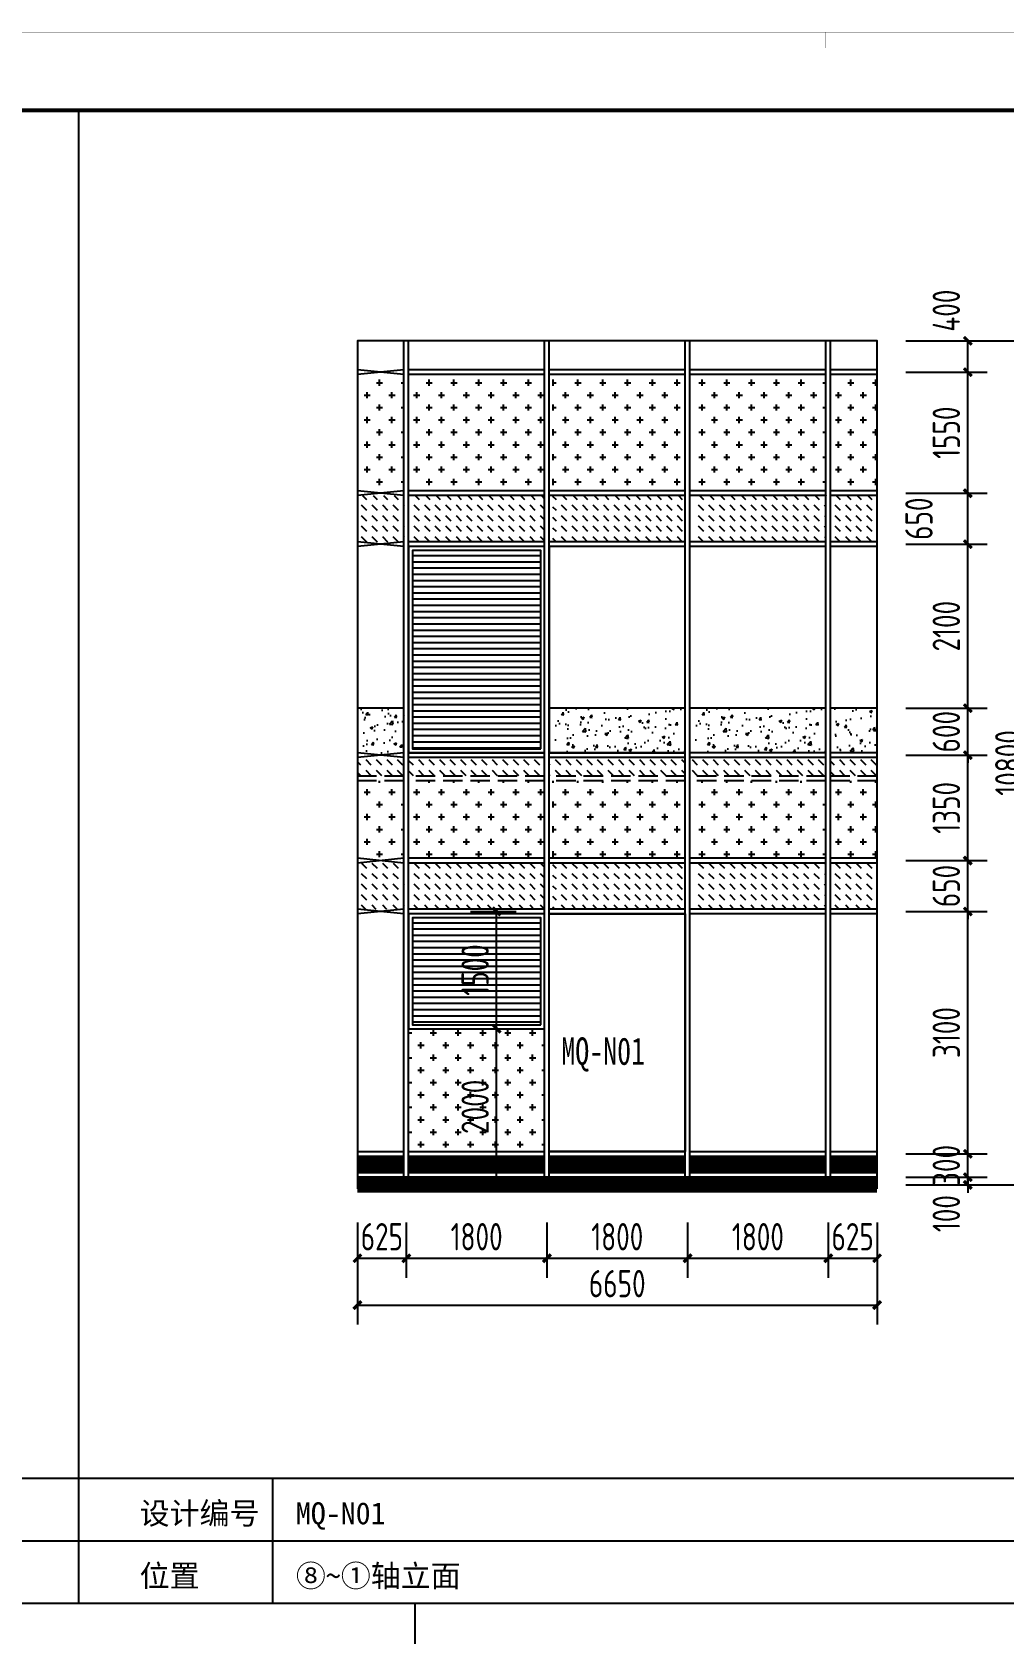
# Model space of a CAD drawing. Extents: x -280168 to 205214, y -148835 to -64913.
# Drawn here: x -164164 to -151725, y -109925 to -89430 of the extents above; entities that cross this region are included whole.
import ezdxf

# ---------------------------------------------------------------- set-up
doc = ezdxf.new("R2010")
doc.units = 0
doc.header["$LTSCALE"] = 1000
doc.header["$MEASUREMENT"] = 0
doc.linetypes.add('ACAD_ISO05W100', pattern=[34, 24, -3, 0.5, -3, 0.5, -3])
doc.linetypes.add('DASH', pattern=[0.35, 0.25, -0.1])
for name, color, linetype in [('01-标注_尺寸', 124, 'Continuous'), ('01-标注_符号', 200, 'Continuous'), ('02-TEXT_标注', 130, 'Continuous'), ('05-填充_156', 156, 'Continuous'), ('05-填充_18', 18, 'Continuous'), ('05-填充_天正', 14, 'Continuous'), ('A-0-图名图例', 2, 'Continuous'), ('A-C_玻璃幕墙', 140, 'Continuous'), ('E-立面轮廓', 241, 'Continuous')]:
    doc.layers.add(name, color=color, linetype=linetype)
doc.styles.add('_TCH_AXIS', font='STXIHEI_0.TTF', dxfattribs={"width": 0.75})
doc.styles.add('_TCH_DIM_T3', font='ros1.shx', dxfattribs={"width": 0.85, "bigfont": 'jd.shx'})
doc.styles.get("Standard").update_dxf_attribs({"font": 'STXIHEI_0.TTF', "width": 0.75})
doc.dimstyles.new('_TCH_ARCH&&100', dxfattribs={"dimtxt": 350, "dimasz": 100, "dimexe": 250, "dimexo": 300, "dimgap": 100, "dimtad": 1, "dimdec": 0, "dimzin": 0, "dimdsep": 46, "dimtxsty": '_TCH_DIM_T3', "dimblk": 'ARCHTICK', "dimcen": 0.09, "dimclrt": 7, "dimazin": 2, "dimtfac": 1, "dimtdec": 0, "dimtix": 1, "dimtmove": 2, "dimatfit": 3, "dimfxl": 0, "dimtolj": 1, "dimtzin": 0, "dimarcsym": 0})
pattern_1 = [(0, (48840.9, 193103.75), (158.75, 158.75), [79.375, -238.125]), (90, (48880.58, 193064.06), (-158.75, 158.75), [79.375, -238.125])]
pattern_2 = [(315, (48840.89, 198713.75), (134.703842, -3e-14), [95.25, -95.25])]
pattern_3 = [(50, (48840.9, 196738.75), (364.36934, -31.87817), [38.1, -419.1]), (355, (48840.9, 196738.75), (-70.48565, 382.1133), [30.48, -335.28]), (100.451, (48871.26, 196736.1), (293.885, 350.23338), [32.38, -356.18]), (46.1842, (48840.9, 196840.35), (542.1581, -84.08466), [57.15, -628.65]), (96.6356, (48886.07, 196833.34), (474.8085, 494.8511), [48.57, -534.27]), (351.184, (48840.9, 196840.35), (474.8092, 494.8502), [45.72, -502.92]), (21, (48891.7, 196814.95), (303.22976, -204.53104), [38.1, -419.1]), (326, (48891.7, 196814.95), (123.60406, 368.37593), [30.48, -335.28]), (71.4514, (48916.96, 196797.9), (426.83298, 163.8457), [32.38, -356.18]), (37.5, (48840.89, 196738.75), (6.177207, 169.11008), [0, -331.216, 0, -340.36, 0, -336.55]), (7.5, (48840.9, 196738.75), (133.639325, 200.36115), [0, -194.056, 0, -323.596, 0, -128.27]), (327.5, (48727.61, 196738.75), (271.18119, -11.45749), [0, -127, 0, -396.24, 0, -525.78]), (317.5, (48676.8, 196738.75), (296.25836, 50.85298), [0, -165.1, 0, -263.144, 0, -373.38])]

# ---------------------------------------------------------------- blocks, each defined once
blk = doc.blocks.new('图框-A1')
for points, const_width in [([(0, 0), (841, 0), (841, 594), (0, 594)], 0.05), ([(766, 584), (25, 584), (25, 10), (766, 10)], 0.5)]:
    blk.add_lwpolyline(points, close=True, dxfattribs=dict(const_width=const_width))
at = {"const_width": 0.05}
blk.add_lwpolyline([(420.5, 594), (420.5, 592)], dxfattribs=at)
blk = doc.blocks.new('_ArchTick')
at = {"color": 0, "linetype": 'ByBlock', "const_width": 0.4}
blk.add_lwpolyline([(-0.5, -0.5), (0.5, 0.5)], dxfattribs=at)
blk = doc.blocks.new('*D1040')
at = {"layer": '01-标注_尺寸', "color": 0, "lineweight": -2, "transparency": 16777216}
for p, q in [((-160000, -104663), (-160000, -105368)), ((-159374, -104663), (-159374, -105368)), ((-160000, -105118), (-159374, -105118))]:
    blk.add_line(p, q, dxfattribs=at)
at = {"layer": 'Defpoints', "color": 0, "transparency": 16777216}
for p in [(-160000, -104363), (-159374, -104363), (-159374, -105118)]:
    blk.add_point(p, dxfattribs=at)
at = {"layer": '01-标注_尺寸', "color": 0, "lineweight": -2, "transparency": 16777216, "xscale": 100, "yscale": 100, "zscale": 100, "rotation": 180}
blk.add_blockref('_ArchTick', (-160000, -105118), dxfattribs=at)
at = {"layer": '01-标注_尺寸', "color": 0, "lineweight": -2, "transparency": 16777216, "xscale": 100, "yscale": 100, "zscale": 100}
blk.add_blockref('_ArchTick', (-159374, -105118), dxfattribs=at)
at = {"layer": '01-标注_尺寸', "color": 7, "transparency": 16777216, "insert": (-159687, -104843), "char_height": 350, "attachment_point": 5, "style": '_TCH_DIM_T3'}
blk.add_mtext('\\A1;625', dxfattribs=at)
blk = doc.blocks.new('*D1041')
at = {"layer": '01-标注_尺寸', "color": 0, "lineweight": -2, "transparency": 16777216}
for p, q in [((-159374, -104663), (-159374, -105368)), ((-157574, -104663), (-157574, -105368)), ((-159374, -105118), (-157574, -105118))]:
    blk.add_line(p, q, dxfattribs=at)
at = {"layer": 'Defpoints', "color": 0, "transparency": 16777216}
for p in [(-159374, -104363), (-157574, -104363), (-157574, -105118)]:
    blk.add_point(p, dxfattribs=at)
at = {"layer": '01-标注_尺寸', "color": 0, "lineweight": -2, "transparency": 16777216, "xscale": 100, "yscale": 100, "zscale": 100, "rotation": 180}
blk.add_blockref('_ArchTick', (-159374, -105118), dxfattribs=at)
at = {"layer": '01-标注_尺寸', "color": 0, "lineweight": -2, "transparency": 16777216, "xscale": 100, "yscale": 100, "zscale": 100}
blk.add_blockref('_ArchTick', (-157574, -105118), dxfattribs=at)
at = {"layer": '01-标注_尺寸', "color": 7, "transparency": 16777216, "insert": (-158474, -104843), "char_height": 350, "attachment_point": 5, "style": '_TCH_DIM_T3'}
blk.add_mtext('\\A1;1800', dxfattribs=at)
blk = doc.blocks.new('*D1042')
at = {"layer": '01-标注_尺寸', "color": 0, "lineweight": -2, "transparency": 16777216}
for p, q in [((-157574, -104663), (-157574, -105368)), ((-155774, -104663), (-155774, -105368)), ((-157574, -105118), (-155774, -105118))]:
    blk.add_line(p, q, dxfattribs=at)
at = {"layer": 'Defpoints', "color": 0, "transparency": 16777216}
for p in [(-157574, -104363), (-155774, -104363), (-155774, -105118)]:
    blk.add_point(p, dxfattribs=at)
at = {"layer": '01-标注_尺寸', "color": 0, "lineweight": -2, "transparency": 16777216, "xscale": 100, "yscale": 100, "zscale": 100, "rotation": 180}
blk.add_blockref('_ArchTick', (-157574, -105118), dxfattribs=at)
at = {"layer": '01-标注_尺寸', "color": 0, "lineweight": -2, "transparency": 16777216, "xscale": 100, "yscale": 100, "zscale": 100}
blk.add_blockref('_ArchTick', (-155774, -105118), dxfattribs=at)
at = {"layer": '01-标注_尺寸', "color": 7, "transparency": 16777216, "insert": (-156674, -104843), "char_height": 350, "attachment_point": 5, "style": '_TCH_DIM_T3'}
blk.add_mtext('\\A1;1800', dxfattribs=at)
blk = doc.blocks.new('*D1043')
at = {"layer": '01-标注_尺寸', "color": 0, "lineweight": -2, "transparency": 16777216}
for p, q in [((-155774, -104663), (-155774, -105368)), ((-153974, -104663), (-153974, -105368)), ((-155774, -105118), (-153974, -105118))]:
    blk.add_line(p, q, dxfattribs=at)
at = {"layer": 'Defpoints', "color": 0, "transparency": 16777216}
for p in [(-155774, -104363), (-153974, -104363), (-153974, -105118)]:
    blk.add_point(p, dxfattribs=at)
at = {"layer": '01-标注_尺寸', "color": 0, "lineweight": -2, "transparency": 16777216, "xscale": 100, "yscale": 100, "zscale": 100, "rotation": 180}
blk.add_blockref('_ArchTick', (-155774, -105118), dxfattribs=at)
at = {"layer": '01-标注_尺寸', "color": 0, "lineweight": -2, "transparency": 16777216, "xscale": 100, "yscale": 100, "zscale": 100}
blk.add_blockref('_ArchTick', (-153974, -105118), dxfattribs=at)
at = {"layer": '01-标注_尺寸', "color": 7, "transparency": 16777216, "insert": (-154874, -104843), "char_height": 350, "attachment_point": 5, "style": '_TCH_DIM_T3'}
blk.add_mtext('\\A1;1800', dxfattribs=at)
blk = doc.blocks.new('*D1044')
at = {"layer": '01-标注_尺寸', "color": 0, "lineweight": -2, "transparency": 16777216}
for p, q in [((-153974, -104663), (-153974, -105368)), ((-153349, -104663), (-153349, -105368)), ((-153974, -105118), (-153349, -105118))]:
    blk.add_line(p, q, dxfattribs=at)
at = {"layer": 'Defpoints', "color": 0, "transparency": 16777216}
for p in [(-153974, -104363), (-153349, -104363), (-153349, -105118)]:
    blk.add_point(p, dxfattribs=at)
at = {"layer": '01-标注_尺寸', "color": 0, "lineweight": -2, "transparency": 16777216, "xscale": 100, "yscale": 100, "zscale": 100, "rotation": 180}
blk.add_blockref('_ArchTick', (-153974, -105118), dxfattribs=at)
at = {"layer": '01-标注_尺寸', "color": 0, "lineweight": -2, "transparency": 16777216, "xscale": 100, "yscale": 100, "zscale": 100}
blk.add_blockref('_ArchTick', (-153349, -105118), dxfattribs=at)
at = {"layer": '01-标注_尺寸', "color": 7, "transparency": 16777216, "insert": (-153662, -104843), "char_height": 350, "attachment_point": 5, "style": '_TCH_DIM_T3'}
blk.add_mtext('\\A1;625', dxfattribs=at)
blk = doc.blocks.new('*D1073')
at = {"layer": '01-标注_尺寸', "color": 0, "lineweight": -2, "transparency": 16777216}
for p, q in [((-152910, -93381), (-151138, -93381)), ((-151388, -104181), (-151388, -93381)), ((-152910, -104181), (-151138, -104181))]:
    blk.add_line(p, q, dxfattribs=at)
at = {"layer": 'Defpoints', "color": 0, "transparency": 16777216}
for p in [(-153210, -93381), (-151388, -93381), (-153210, -104181)]:
    blk.add_point(p, dxfattribs=at)
at = {"layer": '01-标注_尺寸', "color": 0, "lineweight": -2, "transparency": 16777216, "xscale": 100, "yscale": 100, "zscale": 100}
for p, rotation in [((-151388, -93381), 90), ((-151388, -104181), 270)]:
    blk.add_blockref('_ArchTick', p, dxfattribs=dict(at, rotation=rotation))
at = {"layer": '01-标注_尺寸', "color": 7, "transparency": 16777216, "insert": (-151663, -98781), "char_height": 350, "attachment_point": 5, "rotation": 90, "style": '_TCH_DIM_T3'}
blk.add_mtext('\\A1;10800', dxfattribs=at)
blk = doc.blocks.new('*D1074')
at = {"layer": '01-标注_尺寸', "color": 0, "lineweight": -2, "transparency": 16777216}
for p, q in [((-152982, -104081), (-151938, -104081)), ((-152188, -104081), (-152188, -103981)), ((-152188, -104181), (-152188, -104081)), ((-152982, -104181), (-151938, -104181)), ((-152188, -104181), (-152188, -104281))]:
    blk.add_line(p, q, dxfattribs=at)
at = {"layer": 'Defpoints', "color": 0, "transparency": 16777216}
for p in [(-153282, -104081), (-152188, -104081), (-153282, -104181)]:
    blk.add_point(p, dxfattribs=at)
at = {"layer": '01-标注_尺寸', "color": 0, "lineweight": -2, "transparency": 16777216, "xscale": 100, "yscale": 100, "zscale": 100}
for p, rotation in [((-152188, -104081), 270), ((-152188, -104181), 90)]:
    blk.add_blockref('_ArchTick', p, dxfattribs=dict(at, rotation=rotation))
at = {"layer": '01-标注_尺寸', "color": 7, "transparency": 16777216, "insert": (-152463, -104547), "char_height": 350, "attachment_point": 5, "rotation": 90, "style": '_TCH_DIM_T3'}
blk.add_mtext('\\A1;100', dxfattribs=at)
blk = doc.blocks.new('*D1075')
at = {"layer": '01-标注_尺寸', "color": 0, "lineweight": -2, "transparency": 16777216}
for p, q in [((-152188, -103781), (-152188, -103681)), ((-152982, -103781), (-151938, -103781)), ((-152188, -104081), (-152188, -103781)), ((-152982, -104081), (-151938, -104081)), ((-152188, -104081), (-152188, -104181))]:
    blk.add_line(p, q, dxfattribs=at)
at = {"layer": 'Defpoints', "color": 0, "transparency": 16777216}
for p in [(-153282, -103781), (-152188, -103781), (-153282, -104081)]:
    blk.add_point(p, dxfattribs=at)
at = {"layer": '01-标注_尺寸', "color": 0, "lineweight": -2, "transparency": 16777216, "xscale": 100, "yscale": 100, "zscale": 100}
for p, rotation in [((-152188, -103781), 270), ((-152188, -104081), 90)]:
    blk.add_blockref('_ArchTick', p, dxfattribs=dict(at, rotation=rotation))
at = {"layer": '01-标注_尺寸', "color": 7, "transparency": 16777216, "insert": (-152463, -103931), "char_height": 350, "attachment_point": 5, "rotation": 90, "style": '_TCH_DIM_T3'}
blk.add_mtext('\\A1;300', dxfattribs=at)
blk = doc.blocks.new('*D1076')
at = {"layer": '01-标注_尺寸', "color": 0, "lineweight": -2, "transparency": 16777216}
for p, q in [((-152982, -100681), (-151938, -100681)), ((-152188, -103781), (-152188, -100681)), ((-152982, -103781), (-151938, -103781))]:
    blk.add_line(p, q, dxfattribs=at)
at = {"layer": 'Defpoints', "color": 0, "transparency": 16777216}
for p in [(-153282, -100681), (-152188, -100681), (-153282, -103781)]:
    blk.add_point(p, dxfattribs=at)
at = {"layer": '01-标注_尺寸', "color": 0, "lineweight": -2, "transparency": 16777216, "xscale": 100, "yscale": 100, "zscale": 100}
for p, rotation in [((-152188, -100681), 90), ((-152188, -103781), 270)]:
    blk.add_blockref('_ArchTick', p, dxfattribs=dict(at, rotation=rotation))
at = {"layer": '01-标注_尺寸', "color": 7, "transparency": 16777216, "insert": (-152463, -102231), "char_height": 350, "attachment_point": 5, "rotation": 90, "style": '_TCH_DIM_T3'}
blk.add_mtext('\\A1;3100', dxfattribs=at)
blk = doc.blocks.new('*D1077')
at = {"layer": '01-标注_尺寸', "color": 0, "lineweight": -2, "transparency": 16777216}
for p, q in [((-152188, -100031), (-152188, -99931)), ((-152982, -100031), (-151938, -100031)), ((-152188, -100681), (-152188, -100031)), ((-152982, -100681), (-151938, -100681)), ((-152188, -100681), (-152188, -100781))]:
    blk.add_line(p, q, dxfattribs=at)
at = {"layer": 'Defpoints', "color": 0, "transparency": 16777216}
for p in [(-153282, -100031), (-152188, -100031), (-153282, -100681)]:
    blk.add_point(p, dxfattribs=at)
at = {"layer": '01-标注_尺寸', "color": 0, "lineweight": -2, "transparency": 16777216, "xscale": 100, "yscale": 100, "zscale": 100}
for p, rotation in [((-152188, -100031), 270), ((-152188, -100681), 90)]:
    blk.add_blockref('_ArchTick', p, dxfattribs=dict(at, rotation=rotation))
at = {"layer": '01-标注_尺寸', "color": 7, "transparency": 16777216, "insert": (-152463, -100356), "char_height": 350, "attachment_point": 5, "rotation": 90, "style": '_TCH_DIM_T3'}
blk.add_mtext('\\A1;650', dxfattribs=at)
blk = doc.blocks.new('*D1078')
at = {"layer": '01-标注_尺寸', "color": 0, "lineweight": -2, "transparency": 16777216}
for p, q in [((-152982, -98681), (-151938, -98681)), ((-152188, -100031), (-152188, -98681)), ((-152982, -100031), (-151938, -100031))]:
    blk.add_line(p, q, dxfattribs=at)
at = {"layer": 'Defpoints', "color": 0, "transparency": 16777216}
for p in [(-153282, -98681), (-152188, -98681), (-153282, -100031)]:
    blk.add_point(p, dxfattribs=at)
at = {"layer": '01-标注_尺寸', "color": 0, "lineweight": -2, "transparency": 16777216, "xscale": 100, "yscale": 100, "zscale": 100}
for p, rotation in [((-152188, -98681), 90), ((-152188, -100031), 270)]:
    blk.add_blockref('_ArchTick', p, dxfattribs=dict(at, rotation=rotation))
at = {"layer": '01-标注_尺寸', "color": 7, "transparency": 16777216, "insert": (-152463, -99356), "char_height": 350, "attachment_point": 5, "rotation": 90, "style": '_TCH_DIM_T3'}
blk.add_mtext('\\A1;1350', dxfattribs=at)
blk = doc.blocks.new('*D1079')
at = {"layer": '01-标注_尺寸', "color": 0, "lineweight": -2, "transparency": 16777216}
for p, q in [((-152982, -98081), (-151938, -98081)), ((-152188, -98081), (-152188, -97981)), ((-152188, -98681), (-152188, -98081)), ((-152982, -98681), (-151938, -98681)), ((-152188, -98681), (-152188, -98781))]:
    blk.add_line(p, q, dxfattribs=at)
at = {"layer": 'Defpoints', "color": 0, "transparency": 16777216}
for p in [(-153282, -98081), (-152188, -98081), (-153282, -98681)]:
    blk.add_point(p, dxfattribs=at)
at = {"layer": '01-标注_尺寸', "color": 0, "lineweight": -2, "transparency": 16777216, "xscale": 100, "yscale": 100, "zscale": 100}
for p, rotation in [((-152188, -98081), 270), ((-152188, -98681), 90)]:
    blk.add_blockref('_ArchTick', p, dxfattribs=dict(at, rotation=rotation))
at = {"layer": '01-标注_尺寸', "color": 7, "transparency": 16777216, "insert": (-152463, -98381), "char_height": 350, "attachment_point": 5, "rotation": 90, "style": '_TCH_DIM_T3'}
blk.add_mtext('\\A1;600', dxfattribs=at)
blk = doc.blocks.new('*D1080')
at = {"layer": '01-标注_尺寸', "color": 0, "lineweight": -2, "transparency": 16777216}
for p, q in [((-152982, -95981), (-151938, -95981)), ((-152188, -98081), (-152188, -95981)), ((-152982, -98081), (-151938, -98081))]:
    blk.add_line(p, q, dxfattribs=at)
at = {"layer": 'Defpoints', "color": 0, "transparency": 16777216}
for p in [(-153282, -95981), (-152188, -95981), (-153282, -98081)]:
    blk.add_point(p, dxfattribs=at)
at = {"layer": '01-标注_尺寸', "color": 0, "lineweight": -2, "transparency": 16777216, "xscale": 100, "yscale": 100, "zscale": 100}
for p, rotation in [((-152188, -95981), 90), ((-152188, -98081), 270)]:
    blk.add_blockref('_ArchTick', p, dxfattribs=dict(at, rotation=rotation))
at = {"layer": '01-标注_尺寸', "color": 7, "transparency": 16777216, "insert": (-152463, -97031), "char_height": 350, "attachment_point": 5, "rotation": 90, "style": '_TCH_DIM_T3'}
blk.add_mtext('\\A1;2100', dxfattribs=at)
blk = doc.blocks.new('*D1081')
at = {"layer": '01-标注_尺寸', "color": 0, "lineweight": -2, "transparency": 16777216}
for p, q in [((-152982, -95331), (-151938, -95331)), ((-152188, -95981), (-152188, -95331)), ((-152982, -95981), (-151938, -95981))]:
    blk.add_line(p, q, dxfattribs=at)
at = {"layer": 'Defpoints', "color": 0, "transparency": 16777216}
for p in [(-153282, -95331), (-152188, -95331), (-153282, -95981)]:
    blk.add_point(p, dxfattribs=at)
at = {"layer": '01-标注_尺寸', "color": 0, "lineweight": -2, "transparency": 16777216, "xscale": 100, "yscale": 100, "zscale": 100}
for p, rotation in [((-152188, -95331), 90), ((-152188, -95981), 270)]:
    blk.add_blockref('_ArchTick', p, dxfattribs=dict(at, rotation=rotation))
at = {"layer": '01-标注_尺寸', "color": 7, "transparency": 16777216, "insert": (-152813, -95656), "char_height": 350, "attachment_point": 5, "rotation": 90, "style": '_TCH_DIM_T3'}
blk.add_mtext('\\A1;650', dxfattribs=at)
blk = doc.blocks.new('*D1082')
at = {"layer": '01-标注_尺寸', "color": 0, "lineweight": -2, "transparency": 16777216}
for p, q in [((-152982, -93781), (-151938, -93781)), ((-152188, -95331), (-152188, -93781)), ((-152982, -95331), (-151938, -95331))]:
    blk.add_line(p, q, dxfattribs=at)
at = {"layer": 'Defpoints', "color": 0, "transparency": 16777216}
for p in [(-153282, -93781), (-152188, -93781), (-153282, -95331)]:
    blk.add_point(p, dxfattribs=at)
at = {"layer": '01-标注_尺寸', "color": 0, "lineweight": -2, "transparency": 16777216, "xscale": 100, "yscale": 100, "zscale": 100}
for p, rotation in [((-152188, -93781), 90), ((-152188, -95331), 270)]:
    blk.add_blockref('_ArchTick', p, dxfattribs=dict(at, rotation=rotation))
at = {"layer": '01-标注_尺寸', "color": 7, "transparency": 16777216, "insert": (-152463, -94556), "char_height": 350, "attachment_point": 5, "rotation": 90, "style": '_TCH_DIM_T3'}
blk.add_mtext('\\A1;1550', dxfattribs=at)
blk = doc.blocks.new('*D1083')
at = {"layer": '01-标注_尺寸', "color": 0, "lineweight": -2, "transparency": 16777216}
for p, q in [((-152982, -93381), (-151938, -93381)), ((-152188, -93781), (-152188, -93381)), ((-152982, -93781), (-151938, -93781))]:
    blk.add_line(p, q, dxfattribs=at)
at = {"layer": 'Defpoints', "color": 0, "transparency": 16777216}
for p in [(-153282, -93381), (-152188, -93381), (-153282, -93781)]:
    blk.add_point(p, dxfattribs=at)
at = {"layer": '01-标注_尺寸', "color": 0, "lineweight": -2, "transparency": 16777216, "xscale": 100, "yscale": 100, "zscale": 100}
for p, rotation in [((-152188, -93381), 90), ((-152188, -93781), 270)]:
    blk.add_blockref('_ArchTick', p, dxfattribs=dict(at, rotation=rotation))
at = {"layer": '01-标注_尺寸', "color": 7, "transparency": 16777216, "insert": (-152463, -92994), "char_height": 350, "attachment_point": 5, "rotation": 90, "style": '_TCH_DIM_T3'}
blk.add_mtext('\\A1;400', dxfattribs=at)
blk = doc.blocks.new('*D1169')
at = {"layer": '01-标注_尺寸', "color": 0, "lineweight": -2, "transparency": 16777216}
for p, q in [((-160000, -104763), (-160000, -105968)), ((-153349, -104763), (-153349, -105968)), ((-160000, -105718), (-153349, -105718))]:
    blk.add_line(p, q, dxfattribs=at)
at = {"layer": 'Defpoints', "color": 0, "transparency": 16777216}
for p in [(-160000, -104463), (-153349, -104463), (-153349, -105718)]:
    blk.add_point(p, dxfattribs=at)
at = {"layer": '01-标注_尺寸', "color": 0, "lineweight": -2, "transparency": 16777216, "xscale": 100, "yscale": 100, "zscale": 100, "rotation": 180}
blk.add_blockref('_ArchTick', (-160000, -105718), dxfattribs=at)
at = {"layer": '01-标注_尺寸', "color": 0, "lineweight": -2, "transparency": 16777216, "xscale": 100, "yscale": 100, "zscale": 100}
blk.add_blockref('_ArchTick', (-153349, -105718), dxfattribs=at)
at = {"layer": '01-标注_尺寸', "color": 7, "transparency": 16777216, "insert": (-156674, -105443), "char_height": 350, "attachment_point": 5, "style": '_TCH_DIM_T3'}
blk.add_mtext('\\A1;6650', dxfattribs=at)
blk = doc.blocks.new('*D1289')
at = {"layer": '01-标注_尺寸', "color": 0, "lineweight": -2, "transparency": 16777216}
for p, q in [((-158553, -100681), (-157968, -100681)), ((-158218, -102181), (-158218, -100681)), ((-158553, -102181), (-157968, -102181))]:
    blk.add_line(p, q, dxfattribs=at)
at = {"layer": 'Defpoints', "color": 0, "transparency": 16777216}
for p in [(-158853, -100681), (-158218, -100681), (-158853, -102181)]:
    blk.add_point(p, dxfattribs=at)
at = {"layer": '01-标注_尺寸', "color": 0, "lineweight": -2, "transparency": 16777216, "xscale": 100, "yscale": 100, "zscale": 100}
for p, rotation in [((-158218, -100681), 90), ((-158218, -102181), 270)]:
    blk.add_blockref('_ArchTick', p, dxfattribs=dict(at, rotation=rotation))
at = {"layer": '01-标注_尺寸', "color": 7, "transparency": 16777216, "insert": (-158493, -101431), "char_height": 350, "attachment_point": 5, "rotation": 90, "style": '_TCH_DIM_T3'}
blk.add_mtext('\\A1;1500', dxfattribs=at)
blk = doc.blocks.new('*D1290')
at = {"layer": '01-标注_尺寸', "color": 0, "lineweight": -2, "transparency": 16777216}
for p, q in [((-158553, -102181), (-157968, -102181)), ((-158218, -104181), (-158218, -102181)), ((-158553, -104181), (-157968, -104181))]:
    blk.add_line(p, q, dxfattribs=at)
at = {"layer": 'Defpoints', "color": 0, "transparency": 16777216}
for p in [(-158853, -102181), (-158218, -102181), (-158853, -104181)]:
    blk.add_point(p, dxfattribs=at)
at = {"layer": '01-标注_尺寸', "color": 0, "lineweight": -2, "transparency": 16777216, "xscale": 100, "yscale": 100, "zscale": 100}
for p, rotation in [((-158218, -102181), 90), ((-158218, -104181), 270)]:
    blk.add_blockref('_ArchTick', p, dxfattribs=dict(at, rotation=rotation))
at = {"layer": '01-标注_尺寸', "color": 7, "transparency": 16777216, "insert": (-158493, -103181), "char_height": 350, "attachment_point": 5, "rotation": 90, "style": '_TCH_DIM_T3'}
blk.add_mtext('\\A1;2000', dxfattribs=at)

msp = doc.modelspace()

# ---------------------------------------------------------------- hatches: boundary and pattern name
at = {"layer": '05-填充_156'}
h = msp.add_hatch(dxfattribs=at)
h.set_pattern_fill('CROSS', color=136, scale=100)
h.set_pattern_definition(pattern_1)
h.paths.add_polyline_path([(-159999.2, -93811.3), (-159999.2, -95301.3), (-159404.2, -95301.3), (-159404.2, -93811.3)])
h = msp.add_hatch(dxfattribs=at)
h.set_pattern_fill('CROSS', color=136, scale=100)
h.set_pattern_definition(pattern_1)
h.paths.add_polyline_path([(-157604.2, -93811.3), (-159302.2, -93811.3), (-159302.2, -95301.3), (-157604.2, -95301.3)])
h = msp.add_hatch(dxfattribs=at)
h.set_pattern_fill('CROSS', color=136, scale=100)
h.set_pattern_definition(pattern_1)
h.paths.add_polyline_path([(-155804.2, -93811.3), (-157502.2, -93811.3), (-157502.2, -95301.3), (-155804.2, -95301.3)])
h = msp.add_hatch(dxfattribs=at)
h.set_pattern_fill('CROSS', color=136, scale=100)
h.set_pattern_definition(pattern_1)
h.paths.add_polyline_path([(-154004.2, -93811.3), (-155702.2, -93811.3), (-155702.2, -95301.3), (-154004.2, -95301.3)])
h = msp.add_hatch(dxfattribs=at)
h.set_pattern_fill('CROSS', color=136, scale=100)
h.set_pattern_definition(pattern_1)
h.paths.add_polyline_path([(-153349.3, -93811.3), (-153902.2, -93811.3), (-153902.2, -95301.3), (-153349.3, -95301.3)])
h = msp.add_hatch(dxfattribs=at)
h.set_pattern_fill('DASH', color=256, scale=100, angle=315)
h.set_pattern_definition(pattern_2)
h.paths.add_polyline_path([(-159999.2, -95361.3), (-159999.2, -95951.3), (-159404.2, -95951.3), (-159404.2, -95361.3)])
h = msp.add_hatch(dxfattribs=at)
h.set_pattern_fill('DASH', color=256, scale=100, angle=315)
h.set_pattern_definition(pattern_2)
h.paths.add_polyline_path([(-157604.2, -95361.3), (-159302.2, -95361.3), (-159302.2, -95951.3), (-157604.2, -95951.3)])
h = msp.add_hatch(dxfattribs=at)
h.set_pattern_fill('DASH', color=256, scale=100, angle=315)
h.set_pattern_definition(pattern_2)
h.paths.add_polyline_path([(-155804.2, -95361.3), (-157502.2, -95361.3), (-157502.2, -95951.3), (-155804.2, -95951.3)])
h = msp.add_hatch(dxfattribs=at)
h.set_pattern_fill('DASH', color=256, scale=100, angle=315)
h.set_pattern_definition(pattern_2)
h.paths.add_polyline_path([(-154004.2, -95361.3), (-155702.2, -95361.3), (-155702.2, -95951.3), (-154004.2, -95951.3)])
h = msp.add_hatch(dxfattribs=at)
h.set_pattern_fill('DASH', color=256, scale=100, angle=315)
h.set_pattern_definition(pattern_2)
h.paths.add_polyline_path([(-153349.3, -95951.3), (-153349.3, -95361.3), (-153902.2, -95361.3), (-153902.2, -95951.3)])
h = msp.add_hatch(dxfattribs=at)
h.set_pattern_fill('DASH', color=256, scale=100, angle=315)
h.set_pattern_definition([(315, (0, 0), (134.70384, -3e-14), [95.25, -95.25])])
h.paths.add_polyline_path([(-159999.2, -98711.3), (-159404.2, -98711.3), (-159404.2, -98951.3), (-159999.2, -98951.3)])
h.paths.add_polyline_path([(-159344.2, -98711.3), (-157604.2, -98711.3), (-157604.2, -98951.3), (-159344.2, -98951.3)])
h.paths.add_polyline_path([(-157544.2, -98711.3), (-155804.2, -98711.3), (-155804.2, -98951.3), (-157544.2, -98951.3)])
h.paths.add_polyline_path([(-155744.2, -98711.3), (-154004.2, -98711.3), (-154004.2, -98951.3), (-155744.2, -98951.3)])
h.paths.add_polyline_path([(-153349.3, -98951.3), (-153944.2, -98951.3), (-153944.2, -98711.3), (-153349.3, -98711.3)])
h = msp.add_hatch(dxfattribs=at)
h.set_pattern_fill('CROSS', color=136, scale=100)
h.set_pattern_definition(pattern_1)
h.paths.add_polyline_path([(-159404.2, -99011.3), (-159999.2, -99011.3), (-159999.2, -100001.3), (-159404.2, -100001.3)])
h = msp.add_hatch(dxfattribs=at)
h.set_pattern_fill('CROSS', color=136, scale=100)
h.set_pattern_definition(pattern_1)
h.paths.add_polyline_path([(-157604.2, -99011.3), (-159302.2, -99011.3), (-159302.2, -100001.3), (-157604.2, -100001.3)])
h = msp.add_hatch(dxfattribs=at)
h.set_pattern_fill('CROSS', color=136, scale=100)
h.set_pattern_definition(pattern_1)
h.paths.add_polyline_path([(-155804.2, -99011.3), (-157502.2, -99011.3), (-157502.2, -100001.3), (-155804.2, -100001.3)])
h = msp.add_hatch(dxfattribs=at)
h.set_pattern_fill('CROSS', color=136, scale=100)
h.set_pattern_definition(pattern_1)
h.paths.add_polyline_path([(-154004.2, -99011.3), (-155702.2, -99011.3), (-155702.2, -100001.3), (-154004.2, -100001.3)])
h = msp.add_hatch(dxfattribs=at)
h.set_pattern_fill('CROSS', color=136, scale=100)
h.set_pattern_definition(pattern_1)
h.paths.add_polyline_path([(-153349.3, -99011.3), (-153902.2, -99011.3), (-153902.2, -100001.3), (-153349.3, -100001.3)])
h = msp.add_hatch(dxfattribs=at)
h.set_pattern_fill('DASH', color=256, scale=100, angle=315)
h.set_pattern_definition(pattern_2)
h.paths.add_polyline_path([(-159999.2, -100061.3), (-159999.2, -100651.3), (-159404.2, -100651.3), (-159404.2, -100061.3)])
h = msp.add_hatch(dxfattribs=at)
h.set_pattern_fill('DASH', color=256, scale=100, angle=315)
h.set_pattern_definition(pattern_2)
h.paths.add_polyline_path([(-157604.2, -100061.3), (-159302.2, -100061.3), (-159302.2, -100651.3), (-157604.2, -100651.3)])
h = msp.add_hatch(dxfattribs=at)
h.set_pattern_fill('DASH', color=256, scale=100, angle=315)
h.set_pattern_definition(pattern_2)
h.paths.add_polyline_path([(-155804.2, -100061.3), (-157502.2, -100061.3), (-157502.2, -100651.3), (-155804.2, -100651.3)])
h = msp.add_hatch(dxfattribs=at)
h.set_pattern_fill('DASH', color=256, scale=100, angle=315)
h.set_pattern_definition(pattern_2)
h.paths.add_polyline_path([(-154004.2, -100061.3), (-155702.2, -100061.3), (-155702.2, -100651.3), (-154004.2, -100651.3)])
h = msp.add_hatch(dxfattribs=at)
h.set_pattern_fill('DASH', color=256, scale=100, angle=315)
h.set_pattern_definition(pattern_2)
h.paths.add_polyline_path([(-153349.3, -100651.3), (-153349.3, -100061.3), (-153902.2, -100061.3), (-153902.2, -100651.3)])
h = msp.add_hatch(dxfattribs=at)
h.set_pattern_fill('CROSS', color=136, scale=100)
h.set_pattern_definition([(0, (0, 0), (158.75, 158.75), [79.375, -238.125]), (90, (39.69, -39.69), (-158.75, 158.75), [79.375, -238.125])])
h.paths.add_polyline_path([(-159344.2, -102181.3), (-157604.2, -102181.3), (-157604.2, -103751.3), (-159344.2, -103751.3)])
at = {"layer": '05-填充_天正'}
h = msp.add_hatch(dxfattribs=at)
h.set_pattern_fill('AR-CONC', color=256, scale=200)
h.set_pattern_definition(pattern_3)
h.paths.add_polyline_path([(-159999.2, -98081.3), (-159999.2, -98651.3), (-159404.2, -98651.3), (-159404.2, -98081.3)])
h = msp.add_hatch(dxfattribs=at)
h.set_pattern_fill('AR-CONC', color=256, scale=200)
h.set_pattern_definition([(50, (47040.9, 196738.75), (364.36934, -31.87817), [38.1, -419.1]), (355, (47040.9, 196738.75), (-70.48565, 382.1133), [30.48, -335.28]), (100.451, (47071.26, 196736.1), (293.885, 350.23338), [32.38, -356.18]), (46.1842, (47040.9, 196840.35), (542.1581, -84.08466), [57.15, -628.65]), (96.6356, (47086.07, 196833.34), (474.8085, 494.8511), [48.57, -534.27]), (351.184, (47040.9, 196840.35), (474.8092, 494.8502), [45.72, -502.92]), (21, (47091.7, 196814.95), (303.22976, -204.53104), [38.1, -419.1]), (326, (47091.7, 196814.95), (123.60406, 368.37593), [30.48, -335.28]), (71.4514, (47116.96, 196797.9), (426.83298, 163.8457), [32.38, -356.18]), (37.5, (47040.89, 196738.75), (6.177207, 169.11008), [0, -331.216, 0, -340.36, 0, -336.55]), (7.5, (47040.9, 196738.75), (133.639325, 200.36115), [0, -194.056, 0, -323.596, 0, -128.27]), (327.5, (46927.61, 196738.75), (271.18119, -11.45749), [0, -127, 0, -396.24, 0, -525.78]), (317.5, (46876.8, 196738.75), (296.25836, 50.85298), [0, -165.1, 0, -263.144, 0, -373.38])])
h.paths.add_polyline_path([(-155804.2, -98081.3), (-157502.2, -98081.3), (-157502.2, -98651.3), (-155804.2, -98651.3)])
h = msp.add_hatch(dxfattribs=at)
h.set_pattern_fill('AR-CONC', color=256, scale=200)
h.set_pattern_definition(pattern_3)
h.paths.add_polyline_path([(-154004.2, -98081.3), (-155702.2, -98081.3), (-155702.2, -98651.3), (-154004.2, -98651.3)])
h = msp.add_hatch(dxfattribs=at)
h.set_pattern_fill('AR-CONC', color=256, scale=200)
h.set_pattern_definition(pattern_3)
h.paths.add_polyline_path([(-153349.3, -98081.3), (-153902.2, -98081.3), (-153902.2, -98651.3), (-153349.3, -98651.3)])
at = {"layer": 'A-C_玻璃幕墙'}
h = msp.add_hatch(dxfattribs=at)
h.set_pattern_fill('ANSI31', color=256, scale=50, angle=315)
h.set_pattern_definition([(0, (-197973.62, 227801.39), (2e-14, 79.375), [])])
h.paths.add_polyline_path([(-159294.2, -98601.3), (-157654.2, -98601.3), (-157654.2, -96061.3), (-159294.2, -96061.3)])
h = msp.add_hatch(dxfattribs=at)
h.set_pattern_fill('ANSI31', color=256, scale=50, angle=315)
h.set_pattern_definition([(0, (-197973.62, 224771.39), (2e-14, 79.375), [])])
h.paths.add_polyline_path([(-159294.2, -102131.3), (-157654.2, -102131.3), (-157654.2, -100761.3), (-159294.2, -100761.3)])

# ---------------------------------------------------------------- linework, layer by layer
at = {"layer": '02-TEXT_标注', "linetype": 'ACAD_ISO05W100'}
msp.add_line((-161087.4, -107932.1), (-161087.4, -109532.1), dxfattribs=at)
at = {"layer": '05-填充_18'}
for points, const_width in [([(-159999.2, -103916.3), (-159404.2, -103916.3)], 210), ([(-159344.2, -103916.3), (-157604.2, -103916.3)], 210), ([(-157544.2, -103916.3), (-155804.2, -103916.3)], 210), ([(-155744.2, -103916.3), (-154004.2, -103916.3)], 210), ([(-153944.2, -103916.3), (-153349.3, -103916.3)], 210), ([(-153349.3, -104131.3), (-159999.2, -104131.3)], 100)]:
    msp.add_lwpolyline(points, dxfattribs=dict(at, const_width=const_width))
at = {"layer": 'A-0-图名图例'}
for p, q in [((-163565.1, -109532.1), (-163565.1, -90432.1)), ((-193565.1, -107932.1), (-119465.1, -107932.1)), ((-193565.1, -108732.1), (-119465.1, -108732.1)), ((-193565.1, -109532.1), (-119465.1, -109532.1)), ((-159264.1, -109532.1), (-159264.1, -128732.1))]:
    msp.add_line(p, q, dxfattribs=at)
at = {"layer": 'A-C_玻璃幕墙'}
for p, q in [((-159404.2, -104081.3), (-159404.2, -93381.3)), ((-159344.2, -104081.3), (-159344.2, -93381.3)), ((-157604.2, -104081.3), (-157604.2, -93381.3)), ((-157544.2, -104081.3), (-157544.2, -93381.3)), ((-155804.2, -104081.3), (-155804.2, -93381.3)), ((-155744.2, -104081.3), (-155744.2, -93381.3)), ((-154004.2, -104081.3), (-154004.2, -93381.3)), ((-153944.2, -104081.3), (-153944.2, -93381.3)), ((-159404.2, -93751.3), (-159999.2, -93811.3)), ((-159404.2, -93811.3), (-159999.2, -93751.3)), ((-157604.2, -93751.3), (-159344.2, -93751.3)), ((-157604.2, -93811.3), (-159344.2, -93811.3)), ((-155804.2, -93751.3), (-157544.2, -93751.3)), ((-155804.2, -93811.3), (-157544.2, -93811.3)), ((-154004.2, -93751.3), (-155744.2, -93751.3)), ((-154004.2, -93811.3), (-155744.2, -93811.3)), ((-153349.3, -93751.3), (-153944.2, -93751.3)), ((-153349.3, -93811.3), (-153944.2, -93811.3)), ((-159404.2, -95301.3), (-159999.2, -95361.3)), ((-159404.2, -95361.3), (-159999.2, -95301.3)), ((-157604.2, -95301.3), (-159344.2, -95301.3)), ((-155804.2, -95301.3), (-157544.2, -95301.3)), ((-154004.2, -95301.3), (-155744.2, -95301.3)), ((-153349.3, -95301.3), (-153944.2, -95301.3)), ((-157604.2, -95361.3), (-159344.2, -95361.3)), ((-155804.2, -95361.3), (-157544.2, -95361.3)), ((-154004.2, -95361.3), (-155744.2, -95361.3)), ((-153349.3, -95361.3), (-153944.2, -95361.3)), ((-159404.2, -95951.3), (-159999.2, -96011.3)), ((-159404.2, -96011.3), (-159999.2, -95951.3)), ((-157604.2, -95951.3), (-159344.2, -95951.3)), ((-157604.2, -96011.3), (-159344.2, -96011.3)), ((-155804.2, -95951.3), (-157544.2, -95951.3)), ((-155804.2, -96011.3), (-157544.2, -96011.3)), ((-154004.2, -95951.3), (-155744.2, -95951.3)), ((-154004.2, -96011.3), (-155744.2, -96011.3)), ((-153349.3, -95951.3), (-153944.2, -95951.3)), ((-153349.3, -96011.3), (-153944.2, -96011.3)), ((-159404.2, -98081.3), (-159999.2, -98081.3)), ((-155804.2, -98081.3), (-157544.2, -98081.3)), ((-154004.2, -98081.3), (-155744.2, -98081.3)), ((-153349.3, -98081.3), (-153944.2, -98081.3)), ((-159404.2, -98651.3), (-159999.2, -98711.3)), ((-159404.2, -98711.3), (-159999.2, -98651.3)), ((-157604.2, -98651.3), (-159344.2, -98651.3)), ((-157604.2, -98711.3), (-159344.2, -98711.3)), ((-155804.2, -98651.3), (-157544.2, -98651.3)), ((-155804.2, -98711.3), (-157544.2, -98711.3)), ((-154004.2, -98651.3), (-155744.2, -98651.3)), ((-154004.2, -98711.3), (-155744.2, -98711.3)), ((-153349.3, -98651.3), (-153944.2, -98651.3)), ((-153349.3, -98711.3), (-153944.2, -98711.3)), ((-159404.2, -100001.3), (-159999.2, -100061.3)), ((-159404.2, -100061.3), (-159999.2, -100001.3)), ((-157604.2, -100001.3), (-159344.2, -100001.3)), ((-155804.2, -100001.3), (-157544.2, -100001.3)), ((-154004.2, -100001.3), (-155744.2, -100001.3)), ((-153349.3, -100001.3), (-153944.2, -100001.3)), ((-157604.2, -100061.3), (-159344.2, -100061.3)), ((-155804.2, -100061.3), (-157544.2, -100061.3)), ((-154004.2, -100061.3), (-155744.2, -100061.3)), ((-153349.3, -100061.3), (-153944.2, -100061.3)), ((-159404.2, -100651.3), (-159999.2, -100711.3)), ((-159404.2, -100711.3), (-159999.2, -100651.3)), ((-157604.2, -100651.3), (-159344.2, -100651.3)), ((-157604.2, -100711.3), (-159344.2, -100711.3)), ((-155804.2, -100651.3), (-157544.2, -100651.3)), ((-155804.2, -100711.3), (-157544.2, -100711.3)), ((-154004.2, -100651.3), (-155744.2, -100651.3)), ((-154004.2, -100711.3), (-155744.2, -100711.3)), ((-153349.3, -100651.3), (-153944.2, -100651.3)), ((-153349.3, -100711.3), (-153944.2, -100711.3)), ((-159999.2, -103751.3), (-159404.2, -103751.3)), ((-159999.2, -103811.3), (-159404.2, -103811.3)), ((-159344.2, -103751.3), (-157604.2, -103751.3)), ((-159344.2, -103811.3), (-157604.2, -103811.3)), ((-157544.2, -103751.3), (-155804.2, -103751.3)), ((-157544.2, -103811.3), (-155804.2, -103811.3)), ((-155744.2, -103751.3), (-154004.2, -103751.3)), ((-155744.2, -103811.3), (-154004.2, -103811.3)), ((-153944.2, -103751.3), (-153349.3, -103751.3)), ((-153944.2, -103811.3), (-153349.3, -103811.3)), ((-159999.2, -104021.3), (-159404.2, -104021.3)), ((-153349.3, -104081.3), (-159999.2, -104081.3)), ((-159999.2, -104081.3), (-159404.2, -104081.3)), ((-159344.2, -104021.3), (-157604.2, -104021.3)), ((-159344.2, -104081.3), (-157604.2, -104081.3)), ((-157544.2, -104021.3), (-155804.2, -104021.3)), ((-157544.2, -104081.3), (-155804.2, -104081.3)), ((-155744.2, -104021.3), (-154004.2, -104021.3)), ((-155744.2, -104081.3), (-154004.2, -104081.3)), ((-153944.2, -104021.3), (-153349.3, -104021.3)), ((-153944.2, -104081.3), (-153349.3, -104081.3))]:
    msp.add_line(p, q, dxfattribs=at)
at = {"layer": 'A-C_玻璃幕墙', "linetype": 'DASH'}
for p, q in [((-159404.2, -98951.3), (-159999.2, -98951.3)), ((-157604.2, -98951.3), (-159344.2, -98951.3)), ((-155804.2, -98951.3), (-157544.2, -98951.3)), ((-154004.2, -98951.3), (-155744.2, -98951.3)), ((-153349.3, -98951.3), (-153944.2, -98951.3)), ((-159404.2, -99011.3), (-159999.2, -99011.3)), ((-157604.2, -99011.3), (-159344.2, -99011.3)), ((-155804.2, -99011.3), (-157544.2, -99011.3)), ((-154004.2, -99011.3), (-155744.2, -99011.3)), ((-153349.3, -99011.3), (-153944.2, -99011.3))]:
    msp.add_line(p, q, dxfattribs=at)
at = {"layer": 'A-C_玻璃幕墙'}
for points in [[(-157604.2, -98651.3), (-157604.2, -96011.3), (-159344.2, -96011.3), (-159344.2, -98651.3)], [(-157654.2, -98601.3), (-157654.2, -96061.3), (-159294.2, -96061.3), (-159294.2, -98601.3)], [(-155804.2, -96011.3), (-157544.2, -96011.3), (-157544.2, -98651.3), (-155804.2, -98651.3)], [(-157604.2, -102181.3), (-157604.2, -100711.3), (-159344.2, -100711.3), (-159344.2, -102181.3)], [(-157654.2, -102131.3), (-157654.2, -100761.3), (-159294.2, -100761.3), (-159294.2, -102131.3)], [(-157544.2, -100711.3), (-155804.2, -100711.3), (-155804.2, -103751.3), (-157544.2, -103751.3)]]:
    msp.add_lwpolyline(points, close=True, dxfattribs=at)
at = {"layer": 'E-立面轮廓'}
msp.add_line((-159999.2, -104181.3), (-153349.3, -104181.3), dxfattribs=at)
msp.add_line((-159999.2, -104181.3), (-153349.3, -104181.3), dxfattribs=at)
msp.add_lwpolyline([(-153349.3, -104231.3), (-153349.3, -93381.3), (-159999.2, -93381.3), (-159999.2, -104231.3)], dxfattribs=at)
at = {"layer": 'E-立面轮廓', "const_width": 100}
msp.add_lwpolyline([(-159999.2, -104231.3), (-153349.3, -104231.3)], dxfattribs=at)

# ---------------------------------------------------------------- block references
at = {"xscale": 100, "yscale": 100, "zscale": 100}
msp.add_blockref('图框-A1', (-196065.1, -148832.1), dxfattribs=at)

# ---------------------------------------------------------------- texts
at = {"layer": '01-标注_符号', "color": 7, "width": 0.75}
msp.add_text('MQ-N01', height=350, dxfattribs=at).set_placement((-157390.1, -102643.3))
at = {"layer": '02-TEXT_标注', "linetype": 'ACAD_ISO05W100', "style": '_TCH_AXIS'}
for s, p in [('设计编号', (-162787.4, -108522.1)), ('MQ-N01', (-160787.4, -108522.1)), ('位置', (-162787.4, -109322.1)), ('⑧~①轴立面', (-160787.4, -109322.1))]:
    msp.add_text(s, height=281.25, dxfattribs=at).set_placement(p)

# ---------------------------------------------------------------- dimensions: what is measured, and where the dimension line sits
at = {"layer": '01-标注_尺寸'}
for base, p1, p2, picture, middle in [((-152188.1, -93381.3), (-153281.9, -93781.3), (-153281.9, -93381.3), '*D1083', (-152463.1, -92994.4)), ((-152188.1, -95331.3), (-153281.9, -95981.3), (-153281.9, -95331.3), '*D1081', (-152813.1, -95656.3)), ((-152188.1, -104081.3), (-153281.9, -104181.3), (-153281.9, -104081.3), '*D1074', (-152463.1, -104546.9))]:
    dim = msp.add_linear_dim(base=base, p1=p1, p2=p2, angle=90, dimstyle='_TCH_ARCH&&100', dxfattribs=at)
    dim.commit()
    dim.dimension.update_dxf_attribs({"geometry": picture, "text_midpoint": middle, "dimtype": 161})
for p1, p2, distance, picture, middle in [((-153210.2, -104181.3), (-153210.2, -93381.3), -1822.1, '*D1073', (-151663.1, -98781.3)), ((-153281.9, -95331.3), (-153281.9, -93781.3), -1093.8, '*D1082', (-152463.1, -94556.3)), ((-153281.9, -98081.3), (-153281.9, -95981.3), -1093.8, '*D1080', (-152463.1, -97031.3)), ((-153281.9, -98681.3), (-153281.9, -98081.3), -1093.8, '*D1079', (-152463.1, -98381.3)), ((-153281.9, -100031.3), (-153281.9, -98681.3), -1093.8, '*D1078', (-152463.1, -99356.3)), ((-153281.9, -100681.3), (-153281.9, -100031.3), -1093.8, '*D1077', (-152463.1, -100356.3)), ((-158853, -102181.3), (-158853, -100681.3), -635.1, '*D1289', (-158492.8, -101431.3)), ((-153281.9, -103781.3), (-153281.9, -100681.3), -1093.8, '*D1076', (-152463.1, -102231.3)), ((-158853, -104181.3), (-158853, -102181.3), -635.1, '*D1290', (-158492.8, -103181.3)), ((-153281.9, -104081.3), (-153281.9, -103781.3), -1093.8, '*D1075', (-152463.1, -103931.3))]:
    dim = msp.add_aligned_dim(p1=p1, p2=p2, distance=distance, dimstyle='_TCH_ARCH&&100', dxfattribs=at)
    dim.commit()
    dim.dimension.update_dxf_attribs({"geometry": picture, "text_midpoint": middle})
for base, p1, p2, picture, middle in [((-159374.2395, -105117.5302), (-159999.6533, -104363.3748), (-159374.2395, -104363.3748), '*D1040', (-159686.9464, -104842.5302)), ((-153349.3, -105717.5), (-159999.7, -104463.4), (-153349.3, -104463.4), '*D1169', (-156674.5, -105442.5)), ((-157574.3, -105117.5), (-159374.2, -104363.4), (-157574.3, -104363.4), '*D1041', (-158474.2, -104842.5)), ((-155774.3, -105117.5), (-157574.3, -104363.4), (-155774.3, -104363.4), '*D1042', (-156674.3, -104842.5)), ((-153974.3, -105117.5), (-155774.3, -104363.4), (-153974.3, -104363.4), '*D1043', (-154874.3, -104842.5)), ((-153349.3, -105117.5), (-153974.3, -104363.4), (-153349.3, -104363.4), '*D1044', (-153661.8, -104842.5))]:
    dim = msp.add_linear_dim(base=base, p1=p1, p2=p2, angle=0, dimstyle='_TCH_ARCH&&100', override={"dimgap": 0}, dxfattribs=at)
    dim.commit()
    dim.dimension.update_dxf_attribs({"geometry": picture, "text_midpoint": middle, "dimtype": 161})

doc.saveas('drawing.dxf')
